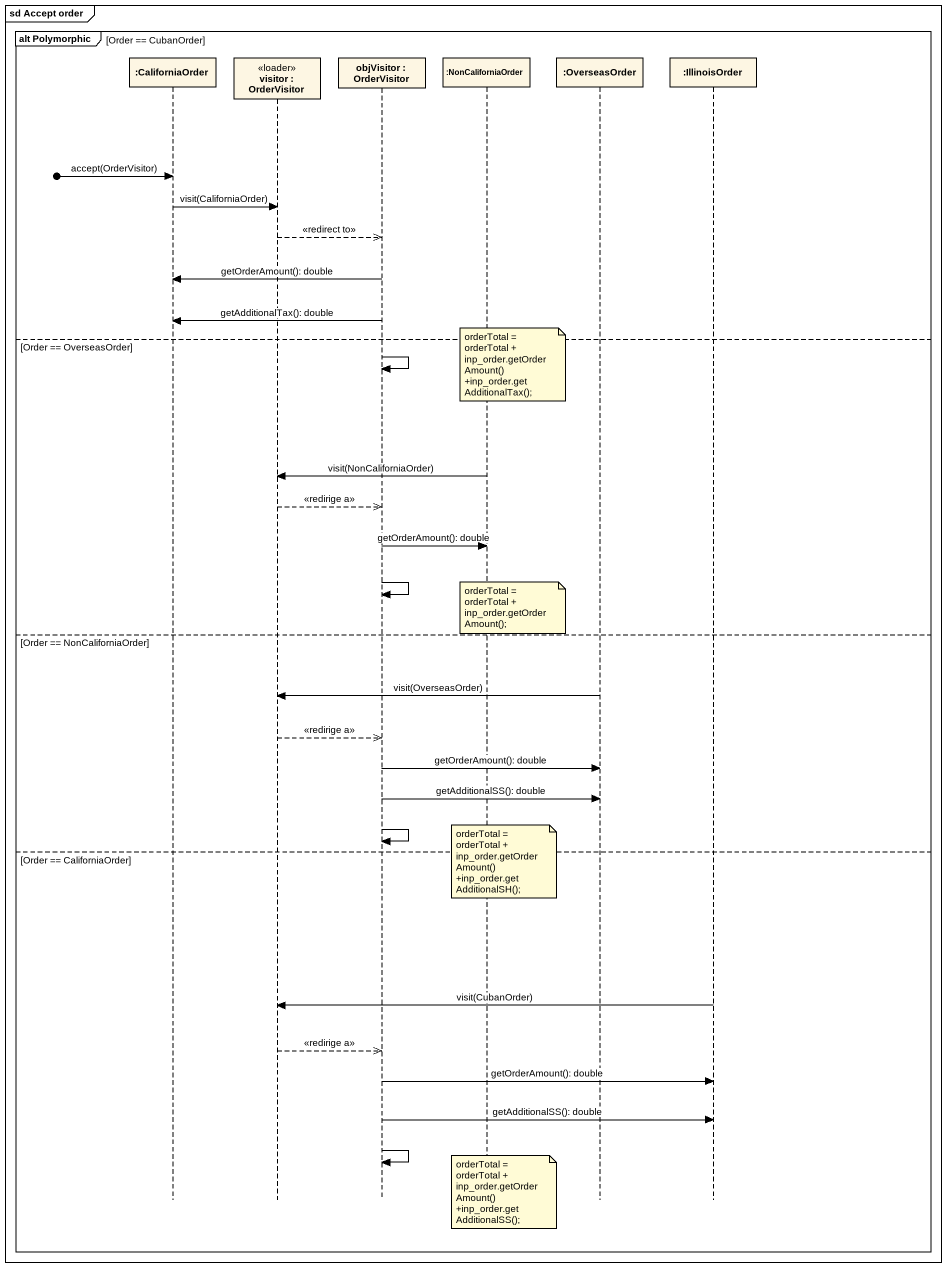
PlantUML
@startuml
mainframe sd Accept order
hide footbox
participant ":CaliforniaOrder" as CaliforniaOrder
participant "visitor : OrderVisitor" as visitor <<loader>>
participant "objVisitor : OrderVisitor" as objVisitor
participant ":NonCaliforniaOrder" as NonCaliforniaOrder
participant ":OverseasOrder" as OverseasOrder
participant ":IllinoisOrder" as IllinoisOrder

group alt Polymorphic [Order == CubanOrder]
  [o-> CaliforniaOrder : accept(OrderVisitor)
  CaliforniaOrder -> visitor : visit(CaliforniaOrder)
  visitor -->> objVisitor : <<redirect to>>
  objVisitor -> CaliforniaOrder : getOrderAmount(): double
  objVisitor -> CaliforniaOrder : getAdditionalTax(): double
else Order == OverseasOrder
  objVisitor -> objVisitor
  note over NonCaliforniaOrder : orderTotal = orderTotal + inp_order.getOrderAmount() +inp_order.getAdditionalTax();
  NonCaliforniaOrder -> visitor : visit(NonCaliforniaOrder)
  visitor -->> objVisitor : <<redirige a>>
  objVisitor -> NonCaliforniaOrder : getOrderAmount(): double
  objVisitor -> objVisitor
  note over NonCaliforniaOrder : orderTotal = orderTotal + inp_order.getOrderAmount();
else Order == NonCaliforniaOrder
  OverseasOrder -> visitor : visit(OverseasOrder)
  visitor -->> objVisitor : <<redirige a>>
  objVisitor -> OverseasOrder : getOrderAmount(): double
  objVisitor -> OverseasOrder : getAdditionalSS(): double
  objVisitor -> objVisitor
else Order == CaliforniaOrder
  note over NonCaliforniaOrder : orderTotal = orderTotal + inp_order.getOrderAmount() +inp_order.getAdditionalSH();
  IllinoisOrder -> visitor : visit(CubanOrder)
  visitor -->> objVisitor : <<redirige a>>
  objVisitor -> IllinoisOrder : getOrderAmount(): double
  objVisitor -> IllinoisOrder : getAdditionalSS(): double
  objVisitor -> objVisitor
  note over NonCaliforniaOrder : orderTotal = orderTotal + inp_order.getOrderAmount() +inp_order.getAdditionalSS();
end
@enduml
